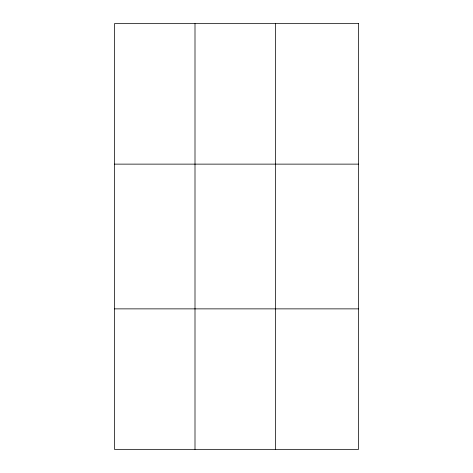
<?xml version="1.0" encoding="UTF-8"?>
<svg xmlns="http://www.w3.org/2000/svg" width="473" height="473" viewBox="0 0 473 473"><rect width="100%" height="100%" fill="white"/><g stroke="black" fill="none" stroke-linecap="round" stroke-linejoin="round"><path stroke-width="0.71" d="M195 449.35L195 23.65M275.558 449.35L275.558 23.65M114.448 164.131L358.552 164.131M114.448 308.869L358.552 308.869M358.552 23.65L358.552 449.35L114.448 449.35L114.448 23.65L358.552 23.65"/></g></svg>
